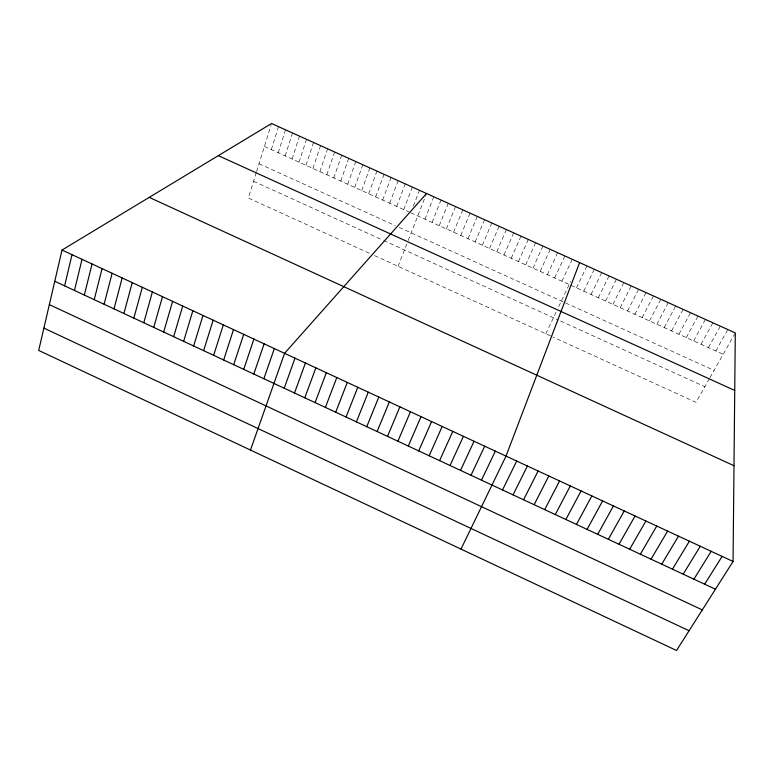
<?xml version="1.0" encoding="UTF-8"?>
<svg xmlns="http://www.w3.org/2000/svg" width="774" height="774" viewBox="0 0 774 774"><rect width="100%" height="100%" fill="white"/><g stroke="black" fill="none" stroke-linecap="round" stroke-linejoin="round"><path stroke-width="0.58" stroke-dasharray="3.87 2.9" d="M256.281 172.534L248.357 198.018L370.659 253.833M256.591 171.567L271.19 124.662M271.316 149.605L278.534 126.665M278.234 152.739L285.529 129.819M285.161 155.874L292.524 132.983M292.088 159.009L299.528 136.147M299.025 162.153L306.533 139.31M305.972 165.297L313.557 142.484M312.919 168.451L320.571 145.647M319.865 171.596L327.596 148.821M326.822 174.75L334.629 151.994M333.788 177.904L341.673 155.177M340.753 181.058L348.716 158.36M347.729 184.222L355.759 161.543M354.715 187.385L362.812 164.727M361.7 190.549L369.875 167.91M368.685 193.713L376.938 171.102M375.68 196.886L384.01 174.295M382.685 200.06L391.083 177.488M389.69 203.233L398.165 180.69M396.704 206.406L405.257 183.893M403.728 209.59L412.349 187.095M413.355 206.029L419.45 190.298M398.068 266.343L407.811 241.44M408.179 240.482L426.116 194.632M424.926 219.197L433.788 196.77M432.086 222.438L441.016 200.04M439.255 225.679L448.262 203.31M446.424 228.93L455.509 206.581M453.603 232.181L462.765 209.851M460.782 235.431L470.021 213.131M467.97 238.692L477.287 216.41M475.159 241.952L484.553 219.7M482.357 245.213L491.829 222.98M489.565 248.473L499.114 226.269M496.773 251.743L506.399 229.559M503.99 255.004L513.694 232.858M511.208 258.284L520.999 236.147M518.435 261.554L528.303 239.447M525.672 264.834L535.618 242.755M532.909 268.114L542.932 246.055M540.155 271.393L550.256 249.363M547.411 274.683L557.59 252.672M554.668 277.963L564.923 255.991M561.924 281.252L572.267 259.3M545.815 333.758L556.042 312.232M558.693 306.649L570.68 281.417M576.466 287.841L586.963 265.937M583.751 291.14L594.326 269.265M591.036 294.439L601.688 272.593M598.331 297.748L609.061 275.921M605.626 301.047L616.443 279.25M612.931 304.356L623.825 282.587M620.235 307.675L631.207 285.916M627.55 310.984L638.608 289.263M634.874 314.302L646.009 292.601M642.197 317.621L653.42 295.949M649.531 320.949L660.832 299.296M656.874 324.267L668.252 302.644M664.218 327.596L675.673 306.001M671.571 330.924L683.103 309.358M678.924 334.262L690.543 312.715M686.286 337.59L697.993 316.073M693.659 340.937L705.443 319.439M701.031 344.275L712.893 322.806M708.413 347.613L720.362 326.173M715.795 350.961L727.821 329.55M709.448 378.592L696.019 402.306L552.917 337M709.961 377.683L734.72 333.942M264.398 146.47L408.74 211.863M410.752 212.773L723.187 354.308M259.019 163.74L395.243 225.611M399.22 227.411L714.083 370.398M253.572 181.271L382.762 240.085M383.749 240.53L558.518 320.107M560.569 321.036L704.843 386.719M374.577 255.613L551.901 336.535"/><path stroke-width="1.16" d="M733.055 561.469L735.3 332.917L271.539 123.511L62.026 250.031L38.7 350.419L676.524 650.489L733.055 561.469L62.026 250.031M64.61 285.858L72.021 254.665M74.468 290.453L82.025 259.309M84.337 295.058L92.048 263.963M94.215 299.664L102.071 268.617M104.113 304.269L112.114 273.28M114.01 308.884L122.166 277.943M123.917 313.509L132.228 282.616M133.844 318.133L142.31 287.289M143.78 322.758L152.391 291.972M153.726 327.392L162.492 296.655M163.682 332.036L172.602 301.347M173.657 336.68L182.722 306.049M183.632 341.334L192.852 310.751M193.626 345.988L203.001 315.463M203.63 350.651L213.15 320.175M213.643 355.324L223.318 324.887M223.667 359.997L233.496 329.618M233.7 364.67L243.694 334.349M243.752 369.353L253.891 339.08M253.804 374.045L264.108 343.82M263.876 378.738L274.335 348.571M250.486 450.052L284.571 353.321L426.551 193.51M284.222 388.219L294.991 358.159M294.497 393.008L305.43 362.996M304.782 397.807L315.869 367.844M315.086 402.606L326.328 372.7M579.61 262.618L506.022 456.099L460.985 549.085M325.39 407.405L336.806 377.557M335.713 412.223L347.284 382.424M346.046 417.041L357.781 387.3M356.398 421.859L368.289 392.176M366.75 426.687L378.805 397.062M377.122 431.524L389.341 401.948M387.503 436.362L399.887 406.843M397.904 441.209L410.443 411.739M408.304 446.056L421.017 416.644M418.724 450.913L431.592 421.559M429.154 455.77L442.186 426.474M439.593 460.636L452.8 431.399M450.052 465.513L463.413 436.323M460.52 470.389L474.046 441.257M470.998 475.275L484.698 446.201M481.486 480.17L495.35 451.145M502.51 489.961L516.703 461.062M513.036 494.867L527.404 466.025M523.582 499.781L538.114 470.989M534.128 504.706L548.834 475.971M544.693 509.631L559.563 480.954M555.277 514.555L570.312 485.937M565.862 519.489L581.071 490.929M576.466 524.433L591.839 495.931M587.079 529.387L602.627 500.933M597.712 534.341L613.424 505.944M608.345 539.294L624.231 510.966M619.006 544.257L635.057 515.987M629.668 549.23L645.893 521.018M640.34 554.203L656.739 526.059M651.031 559.186L667.604 531.099M661.741 564.178L678.479 536.14M672.451 569.171L689.373 541.2M683.181 574.173L700.267 546.26M693.92 579.184L711.18 551.32M704.669 584.196L722.113 556.39M218.336 155.642L734.739 390.454M149.218 197.38L733.994 465.706M54.77 281.272L715.437 589.207M49.343 304.598L702.299 609.902M43.886 328.099L689.073 630.733"/></g></svg>
